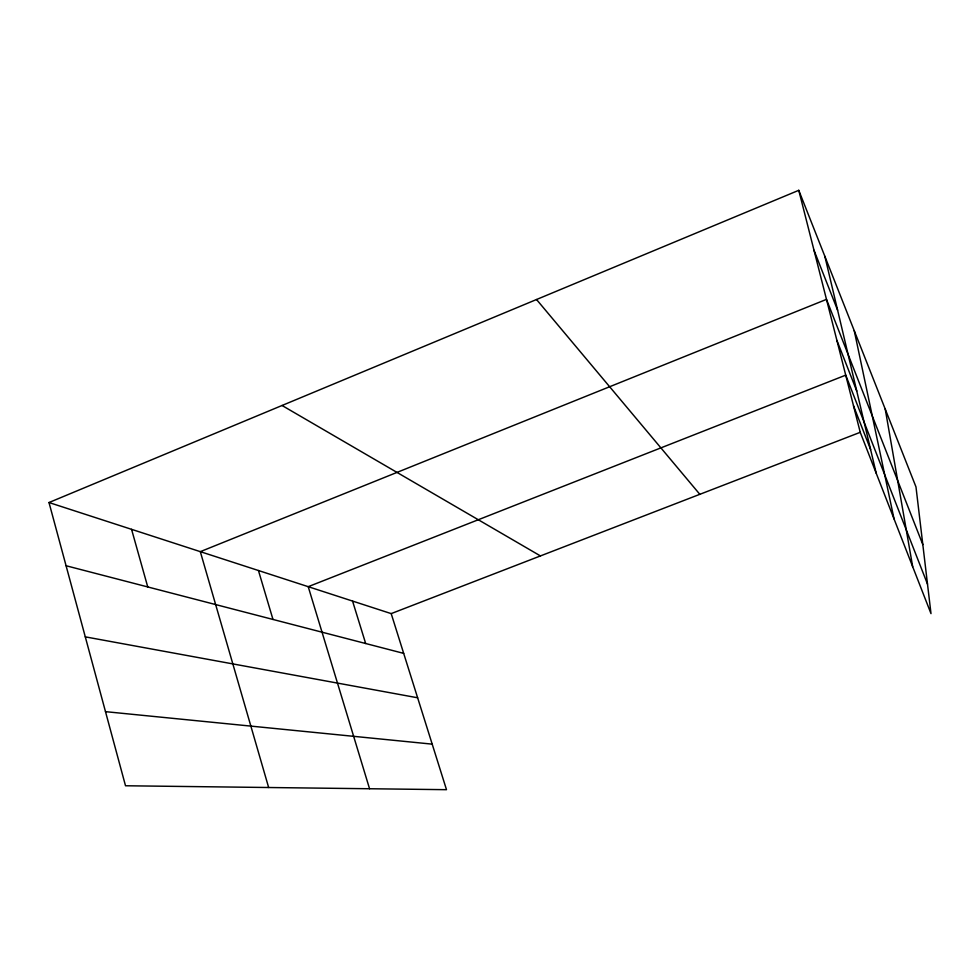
<?xml version="1.0" encoding="UTF-8"?>
<svg xmlns="http://www.w3.org/2000/svg" width="980" height="980" viewBox="0 0 980 980"><rect width="100%" height="100%" fill="white"/><g stroke="black" fill="none" stroke-linecap="round" stroke-linejoin="round"><path stroke-width="1.47" d="M49 502.532L391.192 613.615L446.5 789.684L125.514 785.764L49 502.532L798.774 190.316L915.982 486.913L931 613.627L860.244 432.315L798.774 190.316M391.192 613.615L860.244 432.315M105.485 711.652L432.18 744.139M85.285 636.853L417.627 697.785M66.076 565.742L403.674 653.378M282.044 405.487L540.446 555.93M536.526 299.513L699.83 494.324M814 250.243L837.606 310.182M922.817 544.574L826.483 299.378L200.312 551.654L268.655 787.516M836.895 340.391L856.753 391.02M927.497 584.092L845.728 375.144L308.222 586.677L369.558 788.753M853.519 405.818L870.608 449.538M352.555 601.071L365.675 643.517M258.438 570.519L272.979 619.446M131.565 529.335L147.747 586.934M824.854 256.307L876.206 473.205M854.254 330.701L894.042 518.922M885.234 409.089L912.674 566.661"/></g></svg>
